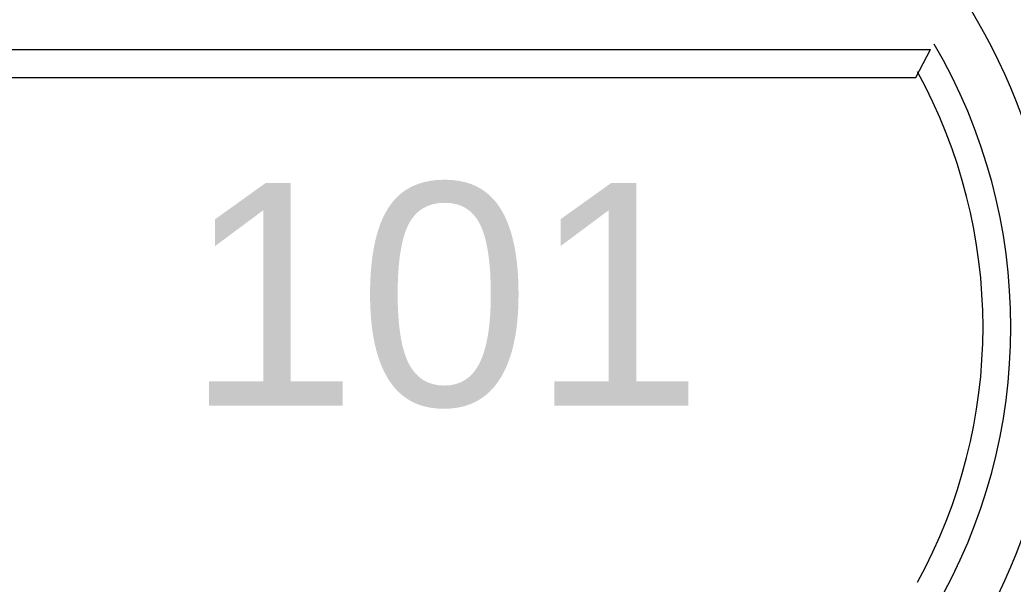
# Model space of a CAD drawing. Header units: millimetres. Extents: x 50 to 186, y -32 to 33.
# Drawn here: x 113.007 to 113.756, y -14.15 to -13.725 of the extents above; entities that cross this region are included whole.
import ezdxf

# ---------------------------------------------------------------- set-up
doc = ezdxf.new("R2010")
doc.units = ezdxf.units.MM
doc.layers.add('Prumada Eletrica', color=40, linetype='Continuous', lineweight=30)
doc.styles.add('Arial0', font='arial.ttf', dxfattribs={"height": 3.14658})

msp = doc.modelspace()

# ---------------------------------------------------------------- linework, layer by layer
at = {"layer": 'Prumada Eletrica', "color": 7, "linetype": 'Continuous', "lineweight": 20, "true_color": 0x000007}
for points in [[(112.95324, -13.74751), (113.69352, -13.74751), (113.69352, -13.74751)], [(113.68234, -13.76847), (113.69352, -13.74751), (113.69352, -13.74751)], [(112.96441, -13.76847), (113.68234, -13.76847), (113.68234, -13.76847)]]:
    msp.add_lwpolyline(points, dxfattribs=at)
for points in [[(113.86113, -13.95703), (113.86113, -13.66091), (113.62228, -13.42207), (113.32617, -13.42207), (113.32617, -13.42207), (113.03145, -13.42207), (112.79261, -13.66091), (112.79261, -13.95703), (112.79261, -13.95703), (112.79261, -14.25174), (113.03145, -14.49059), (113.32617, -14.49059), (113.32617, -14.49059), (113.62228, -14.49059), (113.86113, -14.25174), (113.86113, -13.95703)], [(113.06498, -13.45), (112.83172, -13.57013), (112.7102, -13.83551), (112.77305, -14.09112), (112.77305, -14.09112), (112.83451, -14.34672), (113.06358, -14.5269), (113.32617, -14.5269), (113.32617, -14.5269), (113.59016, -14.5269), (113.81923, -14.34672), (113.88068, -14.09112), (113.88068, -14.09112), (113.94354, -13.83551), (113.82202, -13.57013), (113.58876, -13.45)], [(113.82621, -13.95703), (113.82621, -13.68047), (113.60273, -13.45699), (113.32617, -13.45699), (113.32617, -13.45699), (113.05101, -13.45699), (112.82753, -13.68047), (112.82753, -13.95703), (112.82753, -13.95703), (112.82753, -14.23219), (113.05101, -14.45567), (113.32617, -14.45567), (113.32617, -14.45567), (113.60273, -14.45567), (113.82621, -14.23219), (113.82621, -13.95703)], [(113.78989, -13.95703), (113.78989, -13.70002), (113.58317, -13.4933), (113.32617, -13.4933), (113.32617, -13.4933), (113.07056, -13.4933), (112.86384, -13.70002), (112.86384, -13.95703), (112.86384, -13.95703), (112.86384, -14.21263), (113.07056, -14.41935), (113.32617, -14.41935), (113.32617, -14.41935), (113.58317, -14.41935), (113.78989, -14.21263), (113.78989, -13.95703)]]:
    msp.add_open_spline(points, degree=3, knots=[0, 0, 0, 0, 0.0625, 0.0625, 0.0625, 0.062501, 0.125, 0.125, 0.125, 0.125001, 0.1875, 0.1875, 0.1875, 0.187501, 1, 1, 1, 1], dxfattribs=at)
for points in [[(113.69631, -14.16933), (113.77313, -14.03804), (113.77313, -13.87462), (113.69631, -13.74332)], [(113.68374, -14.14838), (113.74939, -14.02826), (113.74939, -13.8844), (113.68374, -13.76427)]]:
    msp.add_open_spline(points, degree=3, dxfattribs=at)

# ---------------------------------------------------------------- texts
at = {"layer": 'Prumada Eletrica', "color": 7, "true_color": 0x000007, "style": 'Arial0'}
msp.add_text('101', height=0.167488, dxfattribs=at).set_placement((113.13202, -14.01544))

doc.saveas('drawing.dxf')
